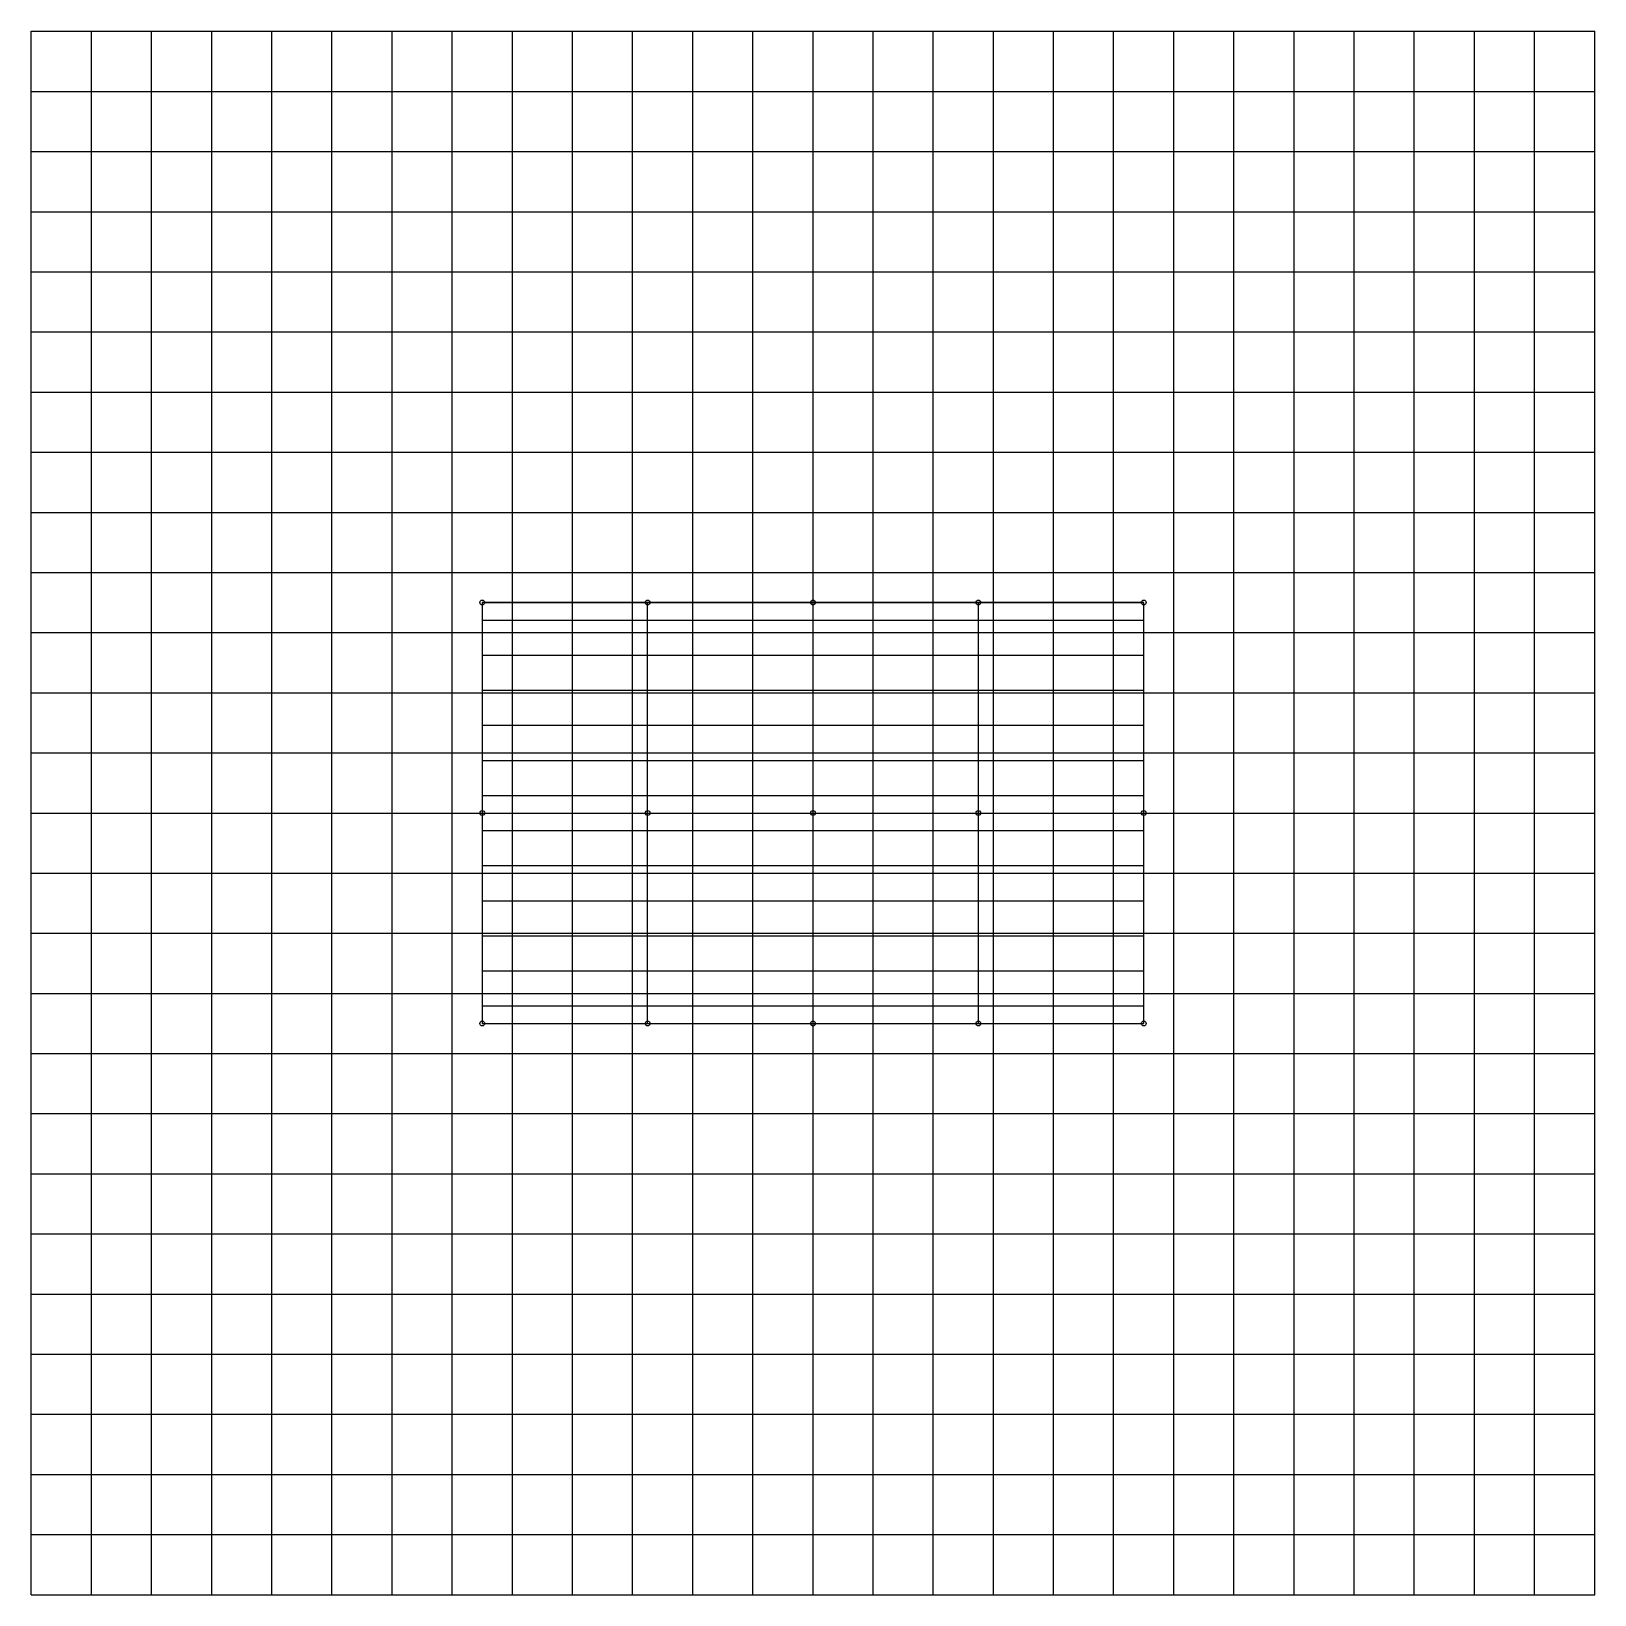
# Model space of a CAD drawing. Header units: metres. Extents: x -260000 to 260000, y -260000 to 260000.
import ezdxf

# ---------------------------------------------------------------- set-up
doc = ezdxf.new("R2010")
doc.units = ezdxf.units.M
for name, color, linetype in [('ARCHES', 7, 'Continuous'), ('BEAMS', 7, 'Continuous'), ('BRACING', 7, 'Continuous'), ('COLUMNS', 7, 'Continuous'), ('GRIDS', 7, 'Continuous'), ('MARKERS', 7, 'Continuous'), ('RIBS', 7, 'Continuous')]:
    doc.layers.add(name, color=color, linetype=linetype)

msp = doc.modelspace()

# ---------------------------------------------------------------- linework, layer by layer
at = {"layer": 'ARCHES'}
for p, q in [((-110000, 70000), (-104500, 70000, 4680)), ((-104500, 70000, 4680), (-99000, 70000, 9120)), ((-99000, 70000, 9120), (-93500, 70000, 13320)), ((-93500, 70000, 13320), (-88000, 70000, 17280)), ((-88000, 70000, 17280), (-82500, 70000, 21000)), ((-82500, 70000, 21000), (-77000, 70000, 24480)), ((-77000, 70000, 24480), (-71500, 70000, 27720)), ((-71500, 70000, 27720), (-66000, 70000, 30720)), ((-66000, 70000, 30720), (-60500, 70000, 33480)), ((-60500, 70000, 33480), (-55000, 70000, 36000)), ((-55000, 70000, 36000), (-49500, 70000, 38280)), ((-49500, 70000, 38280), (-44000, 70000, 40320)), ((-44000, 70000, 40320), (-38500, 70000, 42120)), ((-38500, 70000, 42120), (-33000, 70000, 43680)), ((-33000, 70000, 43680), (-27500, 70000, 45000)), ((-27500, 70000, 45000), (-22000, 70000, 46080)), ((-22000, 70000, 46080), (-16500, 70000, 46920)), ((-16500, 70000, 46920), (-11000, 70000, 47520)), ((-11000, 70000, 47520), (-5500, 70000, 47880)), ((-5500, 70000, 47880), (0, 70000, 48000)), ((0, 70000, 48000), (5500, 70000, 47880)), ((5500, 70000, 47880), (11000, 70000, 47520)), ((11000, 70000, 47520), (16500, 70000, 46920)), ((16500, 70000, 46920), (22000, 70000, 46080)), ((22000, 70000, 46080), (27500, 70000, 45000)), ((27500, 70000, 45000), (33000, 70000, 43680)), ((33000, 70000, 43680), (38500, 70000, 42120)), ((38500, 70000, 42120), (44000, 70000, 40320)), ((44000, 70000, 40320), (49500, 70000, 38280)), ((49500, 70000, 38280), (55000, 70000, 36000)), ((55000, 70000, 36000), (60500, 70000, 33480)), ((60500, 70000, 33480), (66000, 70000, 30720)), ((66000, 70000, 30720), (71500, 70000, 27720)), ((71500, 70000, 27720), (77000, 70000, 24480)), ((77000, 70000, 24480), (82500, 70000, 21000)), ((82500, 70000, 21000), (88000, 70000, 17280)), ((88000, 70000, 17280), (93500, 70000, 13320)), ((93500, 70000, 13320), (99000, 70000, 9120)), ((99000, 70000, 9120), (104500, 70000, 4680)), ((104500, 70000, 4680), (110000, 70000)), ((-110000, 0), (-104500, 0, 4680)), ((-104500, 0, 4680), (-99000, 0, 9120)), ((-99000, 0, 9120), (-93500, 0, 13320)), ((-93500, 0, 13320), (-88000, 0, 17280)), ((-88000, 0, 17280), (-82500, 0, 21000)), ((-82500, 0, 21000), (-77000, 0, 24480)), ((-77000, 0, 24480), (-71500, 0, 27720)), ((-71500, 0, 27720), (-66000, 0, 30720)), ((-66000, 0, 30720), (-60500, 0, 33480)), ((-60500, 0, 33480), (-55000, 0, 36000)), ((-55000, 0, 36000), (-49500, 0, 38280)), ((-49500, 0, 38280), (-44000, 0, 40320)), ((-44000, 0, 40320), (-38500, 0, 42120)), ((-38500, 0, 42120), (-33000, 0, 43680)), ((-33000, 0, 43680), (-27500, 0, 45000)), ((-27500, 0, 45000), (-22000, 0, 46080)), ((-22000, 0, 46080), (-16500, 0, 46920)), ((-16500, 0, 46920), (-11000, 0, 47520)), ((-11000, 0, 47520), (-5500, 0, 47880)), ((-5500, 0, 47880), (0, 0, 48000)), ((0, 0, 48000), (5500, 0, 47880)), ((5500, 0, 47880), (11000, 0, 47520)), ((11000, 0, 47520), (16500, 0, 46920)), ((16500, 0, 46920), (22000, 0, 46080)), ((22000, 0, 46080), (27500, 0, 45000)), ((27500, 0, 45000), (33000, 0, 43680)), ((33000, 0, 43680), (38500, 0, 42120)), ((38500, 0, 42120), (44000, 0, 40320)), ((44000, 0, 40320), (49500, 0, 38280)), ((49500, 0, 38280), (55000, 0, 36000)), ((55000, 0, 36000), (60500, 0, 33480)), ((60500, 0, 33480), (66000, 0, 30720)), ((66000, 0, 30720), (71500, 0, 27720)), ((71500, 0, 27720), (77000, 0, 24480)), ((77000, 0, 24480), (82500, 0, 21000)), ((82500, 0, 21000), (88000, 0, 17280)), ((88000, 0, 17280), (93500, 0, 13320)), ((93500, 0, 13320), (99000, 0, 9120)), ((99000, 0, 9120), (104500, 0, 4680)), ((104500, 0, 4680), (110000, 0)), ((-110000, -70000), (-104500, -70000, 4680)), ((-104500, -70000, 4680), (-99000, -70000, 9120)), ((-99000, -70000, 9120), (-93500, -70000, 13320)), ((-93500, -70000, 13320), (-88000, -70000, 17280)), ((-88000, -70000, 17280), (-82500, -70000, 21000)), ((-82500, -70000, 21000), (-77000, -70000, 24480)), ((-77000, -70000, 24480), (-71500, -70000, 27720)), ((-71500, -70000, 27720), (-66000, -70000, 30720)), ((-66000, -70000, 30720), (-60500, -70000, 33480)), ((-60500, -70000, 33480), (-55000, -70000, 36000)), ((-55000, -70000, 36000), (-49500, -70000, 38280)), ((-49500, -70000, 38280), (-44000, -70000, 40320)), ((-44000, -70000, 40320), (-38500, -70000, 42120)), ((-38500, -70000, 42120), (-33000, -70000, 43680)), ((-33000, -70000, 43680), (-27500, -70000, 45000)), ((-27500, -70000, 45000), (-22000, -70000, 46080)), ((-22000, -70000, 46080), (-16500, -70000, 46920)), ((-16500, -70000, 46920), (-11000, -70000, 47520)), ((-11000, -70000, 47520), (-5500, -70000, 47880)), ((-5500, -70000, 47880), (0, -70000, 48000)), ((0, -70000, 48000), (5500, -70000, 47880)), ((5500, -70000, 47880), (11000, -70000, 47520)), ((11000, -70000, 47520), (16500, -70000, 46920)), ((16500, -70000, 46920), (22000, -70000, 46080)), ((22000, -70000, 46080), (27500, -70000, 45000)), ((27500, -70000, 45000), (33000, -70000, 43680)), ((33000, -70000, 43680), (38500, -70000, 42120)), ((38500, -70000, 42120), (44000, -70000, 40320)), ((44000, -70000, 40320), (49500, -70000, 38280)), ((49500, -70000, 38280), (55000, -70000, 36000)), ((55000, -70000, 36000), (60500, -70000, 33480)), ((60500, -70000, 33480), (66000, -70000, 30720)), ((66000, -70000, 30720), (71500, -70000, 27720)), ((71500, -70000, 27720), (77000, -70000, 24480)), ((77000, -70000, 24480), (82500, -70000, 21000)), ((82500, -70000, 21000), (88000, -70000, 17280)), ((88000, -70000, 17280), (93500, -70000, 13320)), ((93500, -70000, 13320), (99000, -70000, 9120)), ((99000, -70000, 9120), (104500, -70000, 4680)), ((104500, -70000, 4680), (110000, -70000))]:
    msp.add_line(p, q, dxfattribs=at)
at = {"layer": 'BEAMS'}
for p, q in [((110000, 70000, 8000), (-110000, 70000, 8000)), ((-110000, 70000, 8000), (-110000, -70000, 8000)), ((110000, -70000, 8000), (110000, 70000, 8000)), ((-110000, -70000, 8000), (110000, -70000, 8000))]:
    msp.add_line(p, q, dxfattribs=at)
at = {"layer": 'BRACING'}
for p, q in [((-55000, 0, 36000), (-55000, 70000, 35280)), ((0, 0, 48000), (0, 70000, 47040)), ((55000, 0, 36000), (55000, 70000, 35280)), ((-55000, -70000, 36000), (-55000, 0, 35280)), ((0, -70000, 48000), (0, 0, 47040)), ((55000, -70000, 36000), (55000, 0, 35280))]:
    msp.add_line(p, q, dxfattribs=at)
at = {"layer": 'COLUMNS'}
for p, q in [((-110000, 70000), (-110000, 70000, 9600)), ((-110000, 70000), (-110000, 70000, 8000)), ((-110000, 70000), (-110000, 70000, 8000)), ((-90000, 70000), (-90000, 70000, 8000)), ((-70000, 70000), (-70000, 70000, 8000)), ((-50000, 70000), (-50000, 70000, 8000)), ((-30000, 70000), (-30000, 70000, 8000)), ((-10000, 70000), (-10000, 70000, 8000)), ((10000, 70000), (10000, 70000, 8000)), ((30000, 70000), (30000, 70000, 8000)), ((50000, 70000), (50000, 70000, 8000)), ((70000, 70000), (70000, 70000, 8000)), ((90000, 70000), (90000, 70000, 8000)), ((110000, 70000), (110000, 70000, 9600)), ((110000, 70000), (110000, 70000, 8000)), ((110000, 70000), (110000, 70000, 8000)), ((-110000, 50000), (-110000, 50000, 8000)), ((110000, 50000), (110000, 50000, 8000)), ((-110000, 30000), (-110000, 30000, 8000)), ((110000, 30000), (110000, 30000, 8000)), ((-110000, 10000), (-110000, 10000, 8000)), ((110000, 10000), (110000, 10000, 8000)), ((-110000, 0), (-110000, 0, 9600)), ((110000, 0), (110000, 0, 9600)), ((-110000, -10000), (-110000, -10000, 8000)), ((110000, -10000), (110000, -10000, 8000)), ((-110000, -30000), (-110000, -30000, 8000)), ((110000, -30000), (110000, -30000, 8000)), ((-110000, -50000), (-110000, -50000, 8000)), ((110000, -50000), (110000, -50000, 8000)), ((-110000, -70000), (-110000, -70000, 9600)), ((-110000, -70000), (-110000, -70000, 8000)), ((-110000, -70000), (-110000, -70000, 8000)), ((-90000, -70000), (-90000, -70000, 8000)), ((-70000, -70000), (-70000, -70000, 8000)), ((-50000, -70000), (-50000, -70000, 8000)), ((-30000, -70000), (-30000, -70000, 8000)), ((-10000, -70000), (-10000, -70000, 8000)), ((10000, -70000), (10000, -70000, 8000)), ((30000, -70000), (30000, -70000, 8000)), ((50000, -70000), (50000, -70000, 8000)), ((70000, -70000), (70000, -70000, 8000)), ((90000, -70000), (90000, -70000, 8000)), ((110000, -70000), (110000, -70000, 9600)), ((110000, -70000), (110000, -70000, 8000)), ((110000, -70000), (110000, -70000, 8000))]:
    msp.add_line(p, q, dxfattribs=at)
at = {"layer": 'GRIDS'}
for p, q in [((-260000, -260000), (-260000, 260000)), ((-260000, 260000), (260000, 260000)), ((-240000, -260000), (-240000, 260000)), ((-220000, -260000), (-220000, 260000)), ((-200000, -260000), (-200000, 260000)), ((-180000, -260000), (-180000, 260000)), ((-160000, -260000), (-160000, 260000)), ((-140000, -260000), (-140000, 260000)), ((-120000, -260000), (-120000, 260000)), ((-100000, -260000), (-100000, 260000)), ((-80000, -260000), (-80000, 260000)), ((-60000, -260000), (-60000, 260000)), ((-40000, -260000), (-40000, 260000)), ((-20000, -260000), (-20000, 260000)), ((0, -260000), (0, 260000)), ((20000, -260000), (20000, 260000)), ((40000, -260000), (40000, 260000)), ((60000, -260000), (60000, 260000)), ((80000, -260000), (80000, 260000)), ((100000, -260000), (100000, 260000)), ((120000, -260000), (120000, 260000)), ((140000, -260000), (140000, 260000)), ((160000, -260000), (160000, 260000)), ((180000, -260000), (180000, 260000)), ((200000, -260000), (200000, 260000)), ((220000, -260000), (220000, 260000)), ((240000, -260000), (240000, 260000)), ((260000, -260000), (260000, 260000)), ((-260000, 240000), (260000, 240000)), ((-260000, 220000), (260000, 220000)), ((-260000, 200000), (260000, 200000)), ((-260000, 180000), (260000, 180000)), ((-260000, 160000), (260000, 160000)), ((-260000, 140000), (260000, 140000)), ((-260000, 120000), (260000, 120000)), ((-260000, 100000), (260000, 100000)), ((-260000, 80000), (260000, 80000)), ((-260000, 60000), (260000, 60000)), ((-260000, 40000), (260000, 40000)), ((-260000, 20000), (260000, 20000)), ((-260000, 0), (260000, 0)), ((-260000, -20000), (260000, -20000)), ((-260000, -40000), (260000, -40000)), ((-260000, -60000), (260000, -60000)), ((-260000, -80000), (260000, -80000)), ((-260000, -100000), (260000, -100000)), ((-260000, -120000), (260000, -120000)), ((-260000, -140000), (260000, -140000)), ((-260000, -160000), (260000, -160000)), ((-260000, -180000), (260000, -180000)), ((-260000, -200000), (260000, -200000)), ((-260000, -220000), (260000, -220000)), ((-260000, -240000), (260000, -240000)), ((-260000, -260000), (260000, -260000))]:
    msp.add_line(p, q, dxfattribs=at)
at = {"layer": 'MARKERS', "color": 3}
for centre in [(-110000, 70000), (-55000, 70000, 36000), (0, 70000, 48000), (55000, 70000, 36000), (110000, 70000), (-110000, 0), (-55000, 0, 36000), (0, 0, 48000), (55000, 0, 36000), (110000, 0), (-110000, -70000), (-55000, -70000, 36000), (0, -70000, 48000), (55000, -70000, 36000), (110000, -70000)]:
    msp.add_circle(centre, 800, dxfattribs=at)
at = {"layer": 'RIBS'}
for p, q in [((-110000, 64167), (-104500, 64167, 3882)), ((-104500, 64167, 3882), (-99000, 64167, 7565)), ((-99000, 64167, 7565), (-93500, 64167, 11048)), ((-93500, 64167, 11048), (-88000, 64167, 14333)), ((-88000, 64167, 14333), (-82500, 64167, 17418)), ((-82500, 64167, 17418), (-77000, 64167, 20305)), ((-77000, 64167, 20305), (-71500, 64167, 22992)), ((-71500, 64167, 22992), (-66000, 64167, 25481)), ((-66000, 64167, 25481), (-60500, 64167, 27770)), ((-60500, 64167, 27770), (-55000, 64167, 29860)), ((-55000, 64167, 29860), (-49500, 64167, 31751)), ((-49500, 64167, 31751), (-44000, 64167, 33443)), ((-44000, 64167, 33443), (-38500, 64167, 34936)), ((-38500, 64167, 34936), (-33000, 64167, 36230)), ((-33000, 64167, 36230), (-27500, 64167, 37325)), ((-27500, 64167, 37325), (-22000, 64167, 38221)), ((-22000, 64167, 38221), (-16500, 64167, 38918)), ((-16500, 64167, 38918), (-11000, 64167, 39415)), ((-11000, 64167, 39415), (-5500, 64167, 39714)), ((-5500, 64167, 39714), (0, 64167, 39813)), ((0, 64167, 39813), (5500, 64167, 39714)), ((5500, 64167, 39714), (11000, 64167, 39415)), ((11000, 64167, 39415), (16500, 64167, 38918)), ((16500, 64167, 38918), (22000, 64167, 38221)), ((22000, 64167, 38221), (27500, 64167, 37325)), ((27500, 64167, 37325), (33000, 64167, 36230)), ((33000, 64167, 36230), (38500, 64167, 34936)), ((38500, 64167, 34936), (44000, 64167, 33443)), ((44000, 64167, 33443), (49500, 64167, 31751)), ((49500, 64167, 31751), (55000, 64167, 29860)), ((55000, 64167, 29860), (60500, 64167, 27770)), ((60500, 64167, 27770), (66000, 64167, 25481)), ((66000, 64167, 25481), (71500, 64167, 22992)), ((71500, 64167, 22992), (77000, 64167, 20305)), ((77000, 64167, 20305), (82500, 64167, 17418)), ((82500, 64167, 17418), (88000, 64167, 14333)), ((88000, 64167, 14333), (93500, 64167, 11048)), ((93500, 64167, 11048), (99000, 64167, 7565)), ((99000, 64167, 7565), (104500, 64167, 3882)), ((104500, 64167, 3882), (110000, 64167)), ((-110000, 52500), (-104500, 52500, 3763)), ((-104500, 52500, 3763), (-99000, 52500, 7333)), ((-99000, 52500, 7333), (-93500, 52500, 10711)), ((-93500, 52500, 10711), (-88000, 52500, 13895)), ((-88000, 52500, 13895), (-82500, 52500, 16886)), ((-82500, 52500, 16886), (-77000, 52500, 19685)), ((-77000, 52500, 19685), (-71500, 52500, 22290)), ((-71500, 52500, 22290), (-66000, 52500, 24702)), ((-66000, 52500, 24702), (-60500, 52500, 26922)), ((-60500, 52500, 26922), (-55000, 52500, 28948)), ((-55000, 52500, 28948), (-49500, 52500, 30781)), ((-49500, 52500, 30781), (-44000, 52500, 32422)), ((-44000, 52500, 32422), (-38500, 52500, 33869)), ((-38500, 52500, 33869), (-33000, 52500, 35123)), ((-33000, 52500, 35123), (-27500, 52500, 36185)), ((-27500, 52500, 36185), (-22000, 52500, 37053)), ((-22000, 52500, 37053), (-16500, 52500, 37729)), ((-16500, 52500, 37729), (-11000, 52500, 38211)), ((-11000, 52500, 38211), (-5500, 52500, 38501)), ((-5500, 52500, 38501), (0, 52500, 38597)), ((0, 52500, 38597), (5500, 52500, 38501)), ((5500, 52500, 38501), (11000, 52500, 38211)), ((11000, 52500, 38211), (16500, 52500, 37729)), ((16500, 52500, 37729), (22000, 52500, 37053)), ((22000, 52500, 37053), (27500, 52500, 36185)), ((27500, 52500, 36185), (33000, 52500, 35123)), ((33000, 52500, 35123), (38500, 52500, 33869)), ((38500, 52500, 33869), (44000, 52500, 32422)), ((44000, 52500, 32422), (49500, 52500, 30781)), ((49500, 52500, 30781), (55000, 52500, 28948)), ((55000, 52500, 28948), (60500, 52500, 26922)), ((60500, 52500, 26922), (66000, 52500, 24702)), ((66000, 52500, 24702), (71500, 52500, 22290)), ((71500, 52500, 22290), (77000, 52500, 19685)), ((77000, 52500, 19685), (82500, 52500, 16886)), ((82500, 52500, 16886), (88000, 52500, 13895)), ((88000, 52500, 13895), (93500, 52500, 10711)), ((93500, 52500, 10711), (99000, 52500, 7333)), ((99000, 52500, 7333), (104500, 52500, 3763)), ((104500, 52500, 3763), (110000, 52500)), ((-110000, 40833), (-104500, 40833, 3755)), ((-104500, 40833, 3755), (-99000, 40833, 7316)), ((-99000, 40833, 7316), (-93500, 40833, 10686)), ((-93500, 40833, 10686), (-88000, 40833, 13863)), ((-88000, 40833, 13863), (-82500, 40833, 16847)), ((-82500, 40833, 16847), (-77000, 40833, 19639)), ((-77000, 40833, 19639), (-71500, 40833, 22238)), ((-71500, 40833, 22238), (-66000, 40833, 24645)), ((-66000, 40833, 24645), (-60500, 40833, 26859)), ((-60500, 40833, 26859), (-55000, 40833, 28881)), ((-55000, 40833, 28881), (-49500, 40833, 30710)), ((-49500, 40833, 30710), (-44000, 40833, 32347)), ((-44000, 40833, 32347), (-38500, 40833, 33791)), ((-38500, 40833, 33791), (-33000, 40833, 35042)), ((-33000, 40833, 35042), (-27500, 40833, 36101)), ((-27500, 40833, 36101), (-22000, 40833, 36968)), ((-22000, 40833, 36968), (-16500, 40833, 37641)), ((-16500, 40833, 37641), (-11000, 40833, 38123)), ((-11000, 40833, 38123), (-5500, 40833, 38412)), ((-5500, 40833, 38412), (0, 40833, 38508)), ((0, 40833, 38508), (5500, 40833, 38412)), ((5500, 40833, 38412), (11000, 40833, 38123)), ((11000, 40833, 38123), (16500, 40833, 37641)), ((16500, 40833, 37641), (22000, 40833, 36968)), ((22000, 40833, 36968), (27500, 40833, 36101)), ((27500, 40833, 36101), (33000, 40833, 35042)), ((33000, 40833, 35042), (38500, 40833, 33791)), ((38500, 40833, 33791), (44000, 40833, 32347)), ((44000, 40833, 32347), (49500, 40833, 30710)), ((49500, 40833, 30710), (55000, 40833, 28881)), ((55000, 40833, 28881), (60500, 40833, 26859)), ((60500, 40833, 26859), (66000, 40833, 24645)), ((66000, 40833, 24645), (71500, 40833, 22238)), ((71500, 40833, 22238), (77000, 40833, 19639)), ((77000, 40833, 19639), (82500, 40833, 16847)), ((82500, 40833, 16847), (88000, 40833, 13863)), ((88000, 40833, 13863), (93500, 40833, 10686)), ((93500, 40833, 10686), (99000, 40833, 7316)), ((99000, 40833, 7316), (104500, 40833, 3755)), ((104500, 40833, 3755), (110000, 40833)), ((-110000, 29167), (-104500, 29167, 3858)), ((-104500, 29167, 3858), (-99000, 29167, 7518)), ((-99000, 29167, 7518), (-93500, 29167, 10980)), ((-93500, 29167, 10980), (-88000, 29167, 14244)), ((-88000, 29167, 14244), (-82500, 29167, 17311)), ((-82500, 29167, 17311), (-77000, 29167, 20179)), ((-77000, 29167, 20179), (-71500, 29167, 22850)), ((-71500, 29167, 22850), (-66000, 29167, 25323)), ((-66000, 29167, 25323), (-60500, 29167, 27598)), ((-60500, 29167, 27598), (-55000, 29167, 29676)), ((-55000, 29167, 29676), (-49500, 29167, 31555)), ((-49500, 29167, 31555), (-44000, 29167, 33237)), ((-44000, 29167, 33237), (-38500, 29167, 34720)), ((-38500, 29167, 34720), (-33000, 29167, 36006)), ((-33000, 29167, 36006), (-27500, 29167, 37094)), ((-27500, 29167, 37094), (-22000, 29167, 37985)), ((-22000, 29167, 37985), (-16500, 29167, 38677)), ((-16500, 29167, 38677), (-11000, 29167, 39172)), ((-11000, 29167, 39172), (-5500, 29167, 39468)), ((-5500, 29167, 39468), (0, 29167, 39567)), ((0, 29167, 39567), (5500, 29167, 39468)), ((5500, 29167, 39468), (11000, 29167, 39172)), ((11000, 29167, 39172), (16500, 29167, 38677)), ((16500, 29167, 38677), (22000, 29167, 37985)), ((22000, 29167, 37985), (27500, 29167, 37094)), ((27500, 29167, 37094), (33000, 29167, 36006)), ((33000, 29167, 36006), (38500, 29167, 34720)), ((38500, 29167, 34720), (44000, 29167, 33237)), ((44000, 29167, 33237), (49500, 29167, 31555)), ((49500, 29167, 31555), (55000, 29167, 29676)), ((55000, 29167, 29676), (60500, 29167, 27598)), ((60500, 29167, 27598), (66000, 29167, 25323)), ((66000, 29167, 25323), (71500, 29167, 22850)), ((71500, 29167, 22850), (77000, 29167, 20179)), ((77000, 29167, 20179), (82500, 29167, 17311)), ((82500, 29167, 17311), (88000, 29167, 14244)), ((88000, 29167, 14244), (93500, 29167, 10980)), ((93500, 29167, 10980), (99000, 29167, 7518)), ((99000, 29167, 7518), (104500, 29167, 3858)), ((104500, 29167, 3858), (110000, 29167)), ((-110000, 17500), (-104500, 17500, 4048)), ((-104500, 17500, 4048), (-99000, 17500, 7888)), ((-99000, 17500, 7888), (-93500, 17500, 11521)), ((-93500, 17500, 11521), (-88000, 17500, 14946)), ((-88000, 17500, 14946), (-82500, 17500, 18163)), ((-82500, 17500, 18163), (-77000, 17500, 21173)), ((-77000, 17500, 21173), (-71500, 17500, 23976)), ((-71500, 17500, 23976), (-66000, 17500, 26570)), ((-66000, 17500, 26570), (-60500, 17500, 28958)), ((-60500, 17500, 28958), (-55000, 17500, 31137)), ((-55000, 17500, 31137), (-49500, 17500, 33109)), ((-49500, 17500, 33109), (-44000, 17500, 34874)), ((-44000, 17500, 34874), (-38500, 17500, 36431)), ((-38500, 17500, 36431), (-33000, 17500, 37780)), ((-33000, 17500, 37780), (-27500, 17500, 38921)), ((-27500, 17500, 38921), (-22000, 17500, 39856)), ((-22000, 17500, 39856), (-16500, 17500, 40582)), ((-16500, 17500, 40582), (-11000, 17500, 41101)), ((-11000, 17500, 41101), (-5500, 17500, 41412)), ((-5500, 17500, 41412), (0, 17500, 41516)), ((0, 17500, 41516), (5500, 17500, 41412)), ((5500, 17500, 41412), (11000, 17500, 41101)), ((11000, 17500, 41101), (16500, 17500, 40582)), ((16500, 17500, 40582), (22000, 17500, 39856)), ((22000, 17500, 39856), (27500, 17500, 38921)), ((27500, 17500, 38921), (33000, 17500, 37780)), ((33000, 17500, 37780), (38500, 17500, 36431)), ((38500, 17500, 36431), (44000, 17500, 34874)), ((44000, 17500, 34874), (49500, 17500, 33109)), ((49500, 17500, 33109), (55000, 17500, 31137)), ((55000, 17500, 31137), (60500, 17500, 28958)), ((60500, 17500, 28958), (66000, 17500, 26570)), ((66000, 17500, 26570), (71500, 17500, 23976)), ((71500, 17500, 23976), (77000, 17500, 21173)), ((77000, 17500, 21173), (82500, 17500, 18163)), ((82500, 17500, 18163), (88000, 17500, 14946)), ((88000, 17500, 14946), (93500, 17500, 11521)), ((93500, 17500, 11521), (99000, 17500, 7888)), ((99000, 17500, 7888), (104500, 17500, 4048)), ((104500, 17500, 4048), (110000, 17500)), ((-110000, 5833), (-104500, 5833, 4278)), ((-104500, 5833, 4278), (-99000, 5833, 8337)), ((-99000, 5833, 8337), (-93500, 5833, 12176)), ((-93500, 5833, 12176), (-88000, 5833, 15796)), ((-88000, 5833, 15796), (-82500, 5833, 19196)), ((-82500, 5833, 19196), (-77000, 5833, 22377)), ((-77000, 5833, 22377), (-71500, 5833, 25339)), ((-71500, 5833, 25339), (-66000, 5833, 28082)), ((-66000, 5833, 28082), (-60500, 5833, 30604)), ((-60500, 5833, 30604), (-55000, 5833, 32908)), ((-55000, 5833, 32908), (-49500, 5833, 34992)), ((-49500, 5833, 34992), (-44000, 5833, 36857)), ((-44000, 5833, 36857), (-38500, 5833, 38502)), ((-38500, 5833, 38502), (-33000, 5833, 39928)), ((-33000, 5833, 39928), (-27500, 5833, 41135)), ((-27500, 5833, 41135), (-22000, 5833, 42122)), ((-22000, 5833, 42122), (-16500, 5833, 42890)), ((-16500, 5833, 42890), (-11000, 5833, 43439)), ((-11000, 5833, 43439), (-5500, 5833, 43768)), ((-5500, 5833, 43768), (0, 5833, 43877)), ((0, 5833, 43877), (5500, 5833, 43768)), ((5500, 5833, 43768), (11000, 5833, 43439)), ((11000, 5833, 43439), (16500, 5833, 42890)), ((16500, 5833, 42890), (22000, 5833, 42122)), ((22000, 5833, 42122), (27500, 5833, 41135)), ((27500, 5833, 41135), (33000, 5833, 39928)), ((33000, 5833, 39928), (38500, 5833, 38502)), ((38500, 5833, 38502), (44000, 5833, 36857)), ((44000, 5833, 36857), (49500, 5833, 34992)), ((49500, 5833, 34992), (55000, 5833, 32908)), ((55000, 5833, 32908), (60500, 5833, 30604)), ((60500, 5833, 30604), (66000, 5833, 28082)), ((66000, 5833, 28082), (71500, 5833, 25339)), ((71500, 5833, 25339), (77000, 5833, 22377)), ((77000, 5833, 22377), (82500, 5833, 19196)), ((82500, 5833, 19196), (88000, 5833, 15796)), ((88000, 5833, 15796), (93500, 5833, 12176)), ((93500, 5833, 12176), (99000, 5833, 8337)), ((99000, 5833, 8337), (104500, 5833, 4278)), ((104500, 5833, 4278), (110000, 5833)), ((-110000, -5833), (-104500, -5833, 4492)), ((-104500, -5833, 4492), (-99000, -5833, 8754)), ((-99000, -5833, 8754), (-93500, -5833, 12785)), ((-93500, -5833, 12785), (-88000, -5833, 16586)), ((-88000, -5833, 16586), (-82500, -5833, 20157)), ((-82500, -5833, 20157), (-77000, -5833, 23497)), ((-77000, -5833, 23497), (-71500, -5833, 26607)), ((-71500, -5833, 26607), (-66000, -5833, 29487)), ((-66000, -5833, 29487), (-60500, -5833, 32136)), ((-60500, -5833, 32136), (-55000, -5833, 34554)), ((-55000, -5833, 34554), (-49500, -5833, 36743)), ((-49500, -5833, 36743), (-44000, -5833, 38701)), ((-44000, -5833, 38701), (-38500, -5833, 40429)), ((-38500, -5833, 40429), (-33000, -5833, 41926)), ((-33000, -5833, 41926), (-27500, -5833, 43193)), ((-27500, -5833, 43193), (-22000, -5833, 44230)), ((-22000, -5833, 44230), (-16500, -5833, 45036)), ((-16500, -5833, 45036), (-11000, -5833, 45612)), ((-11000, -5833, 45612), (-5500, -5833, 45957)), ((-5500, -5833, 45957), (0, -5833, 46073)), ((0, -5833, 46073), (5500, -5833, 45957)), ((5500, -5833, 45957), (11000, -5833, 45612)), ((11000, -5833, 45612), (16500, -5833, 45036)), ((16500, -5833, 45036), (22000, -5833, 44230)), ((22000, -5833, 44230), (27500, -5833, 43193)), ((27500, -5833, 43193), (33000, -5833, 41926)), ((33000, -5833, 41926), (38500, -5833, 40429)), ((38500, -5833, 40429), (44000, -5833, 38701)), ((44000, -5833, 38701), (49500, -5833, 36743)), ((49500, -5833, 36743), (55000, -5833, 34554)), ((55000, -5833, 34554), (60500, -5833, 32136)), ((60500, -5833, 32136), (66000, -5833, 29487)), ((66000, -5833, 29487), (71500, -5833, 26607)), ((71500, -5833, 26607), (77000, -5833, 23497)), ((77000, -5833, 23497), (82500, -5833, 20157)), ((82500, -5833, 20157), (88000, -5833, 16586)), ((88000, -5833, 16586), (93500, -5833, 12785)), ((93500, -5833, 12785), (99000, -5833, 8754)), ((99000, -5833, 8754), (104500, -5833, 4492)), ((104500, -5833, 4492), (110000, -5833)), ((-110000, -17500), (-104500, -17500, 4638)), ((-104500, -17500, 4638), (-99000, -17500, 9037)), ((-99000, -17500, 9037), (-93500, -17500, 13199)), ((-93500, -17500, 13199), (-88000, -17500, 17123)), ((-88000, -17500, 17123), (-82500, -17500, 20810)), ((-82500, -17500, 20810), (-77000, -17500, 24258)), ((-77000, -17500, 24258), (-71500, -17500, 27469)), ((-71500, -17500, 27469), (-66000, -17500, 30441)), ((-66000, -17500, 30441), (-60500, -17500, 33176)), ((-60500, -17500, 33176), (-55000, -17500, 35673)), ((-55000, -17500, 35673), (-49500, -17500, 37933)), ((-49500, -17500, 37933), (-44000, -17500, 39954)), ((-44000, -17500, 39954), (-38500, -17500, 41738)), ((-38500, -17500, 41738), (-33000, -17500, 43284)), ((-33000, -17500, 43284), (-27500, -17500, 44592)), ((-27500, -17500, 44592), (-22000, -17500, 45662)), ((-22000, -17500, 45662), (-16500, -17500, 46494)), ((-16500, -17500, 46494), (-11000, -17500, 47089)), ((-11000, -17500, 47089), (-5500, -17500, 47446)), ((-5500, -17500, 47446), (0, -17500, 47565)), ((0, -17500, 47565), (5500, -17500, 47446)), ((5500, -17500, 47446), (11000, -17500, 47089)), ((11000, -17500, 47089), (16500, -17500, 46494)), ((16500, -17500, 46494), (22000, -17500, 45662)), ((22000, -17500, 45662), (27500, -17500, 44592)), ((27500, -17500, 44592), (33000, -17500, 43284)), ((33000, -17500, 43284), (38500, -17500, 41738)), ((38500, -17500, 41738), (44000, -17500, 39954)), ((44000, -17500, 39954), (49500, -17500, 37933)), ((49500, -17500, 37933), (55000, -17500, 35673)), ((55000, -17500, 35673), (60500, -17500, 33176)), ((60500, -17500, 33176), (66000, -17500, 30441)), ((66000, -17500, 30441), (71500, -17500, 27469)), ((71500, -17500, 27469), (77000, -17500, 24258)), ((77000, -17500, 24258), (82500, -17500, 20810)), ((82500, -17500, 20810), (88000, -17500, 17123)), ((88000, -17500, 17123), (93500, -17500, 13199)), ((93500, -17500, 13199), (99000, -17500, 9037)), ((99000, -17500, 9037), (104500, -17500, 4638)), ((104500, -17500, 4638), (110000, -17500)), ((-110000, -29167), (-104500, -29167, 4679)), ((-104500, -29167, 4679), (-99000, -29167, 9118)), ((-99000, -29167, 9118), (-93500, -29167, 13317)), ((-93500, -29167, 13317), (-88000, -29167, 17276)), ((-88000, -29167, 17276), (-82500, -29167, 20995)), ((-82500, -29167, 20995), (-77000, -29167, 24474)), ((-77000, -29167, 24474), (-71500, -29167, 27713)), ((-71500, -29167, 27713), (-66000, -29167, 30712)), ((-66000, -29167, 30712), (-60500, -29167, 33472)), ((-60500, -29167, 33472), (-55000, -29167, 35991)), ((-55000, -29167, 35991), (-49500, -29167, 38270)), ((-49500, -29167, 38270), (-44000, -29167, 40310)), ((-44000, -29167, 40310), (-38500, -29167, 42109)), ((-38500, -29167, 42109), (-33000, -29167, 43669)), ((-33000, -29167, 43669), (-27500, -29167, 44989)), ((-27500, -29167, 44989), (-22000, -29167, 46068)), ((-22000, -29167, 46068), (-16500, -29167, 46908)), ((-16500, -29167, 46908), (-11000, -29167, 47508)), ((-11000, -29167, 47508), (-5500, -29167, 47868)), ((-5500, -29167, 47868), (0, -29167, 47988)), ((0, -29167, 47988), (5500, -29167, 47868)), ((5500, -29167, 47868), (11000, -29167, 47508)), ((11000, -29167, 47508), (16500, -29167, 46908)), ((16500, -29167, 46908), (22000, -29167, 46068)), ((22000, -29167, 46068), (27500, -29167, 44989)), ((27500, -29167, 44989), (33000, -29167, 43669)), ((33000, -29167, 43669), (38500, -29167, 42109)), ((38500, -29167, 42109), (44000, -29167, 40310)), ((44000, -29167, 40310), (49500, -29167, 38270)), ((49500, -29167, 38270), (55000, -29167, 35991)), ((55000, -29167, 35991), (60500, -29167, 33472)), ((60500, -29167, 33472), (66000, -29167, 30712)), ((66000, -29167, 30712), (71500, -29167, 27713)), ((71500, -29167, 27713), (77000, -29167, 24474)), ((77000, -29167, 24474), (82500, -29167, 20995)), ((82500, -29167, 20995), (88000, -29167, 17276)), ((88000, -29167, 17276), (93500, -29167, 13317)), ((93500, -29167, 13317), (99000, -29167, 9118)), ((99000, -29167, 9118), (104500, -29167, 4679)), ((104500, -29167, 4679), (110000, -29167)), ((-110000, -40833), (-104500, -40833, 4606)), ((-104500, -40833, 4606), (-99000, -40833, 8975)), ((-99000, -40833, 8975), (-93500, -40833, 13109)), ((-93500, -40833, 13109), (-88000, -40833, 17006)), ((-88000, -40833, 17006), (-82500, -40833, 20667)), ((-82500, -40833, 20667), (-77000, -40833, 24092)), ((-77000, -40833, 24092), (-71500, -40833, 27281)), ((-71500, -40833, 27281), (-66000, -40833, 30233)), ((-66000, -40833, 30233), (-60500, -40833, 32949)), ((-60500, -40833, 32949), (-55000, -40833, 35429)), ((-55000, -40833, 35429), (-49500, -40833, 37673)), ((-49500, -40833, 37673), (-44000, -40833, 39681)), ((-44000, -40833, 39681), (-38500, -40833, 41452)), ((-38500, -40833, 41452), (-33000, -40833, 42988)), ((-33000, -40833, 42988), (-27500, -40833, 44287)), ((-27500, -40833, 44287), (-22000, -40833, 45349)), ((-22000, -40833, 45349), (-16500, -40833, 46176)), ((-16500, -40833, 46176), (-11000, -40833, 46767)), ((-11000, -40833, 46767), (-5500, -40833, 47121)), ((-5500, -40833, 47121), (0, -40833, 47239)), ((0, -40833, 47239), (5500, -40833, 47121)), ((5500, -40833, 47121), (11000, -40833, 46767)), ((11000, -40833, 46767), (16500, -40833, 46176)), ((16500, -40833, 46176), (22000, -40833, 45349)), ((22000, -40833, 45349), (27500, -40833, 44287)), ((27500, -40833, 44287), (33000, -40833, 42988)), ((33000, -40833, 42988), (38500, -40833, 41452)), ((38500, -40833, 41452), (44000, -40833, 39681)), ((44000, -40833, 39681), (49500, -40833, 37673)), ((49500, -40833, 37673), (55000, -40833, 35429)), ((55000, -40833, 35429), (60500, -40833, 32949)), ((60500, -40833, 32949), (66000, -40833, 30233)), ((66000, -40833, 30233), (71500, -40833, 27281)), ((71500, -40833, 27281), (77000, -40833, 24092)), ((77000, -40833, 24092), (82500, -40833, 20667)), ((82500, -40833, 20667), (88000, -40833, 17006)), ((88000, -40833, 17006), (93500, -40833, 13109)), ((93500, -40833, 13109), (99000, -40833, 8975)), ((99000, -40833, 8975), (104500, -40833, 4606)), ((104500, -40833, 4606), (110000, -40833)), ((-110000, -52500), (-104500, -52500, 4436)), ((-104500, -52500, 4436), (-99000, -52500, 8645)), ((-99000, -52500, 8645), (-93500, -52500, 12627)), ((-93500, -52500, 12627), (-88000, -52500, 16380)), ((-88000, -52500, 16380), (-82500, -52500, 19907)), ((-82500, -52500, 19907), (-77000, -52500, 23206)), ((-77000, -52500, 23206), (-71500, -52500, 26277)), ((-71500, -52500, 26277), (-66000, -52500, 29121)), ((-66000, -52500, 29121), (-60500, -52500, 31737)), ((-60500, -52500, 31737), (-55000, -52500, 34126)), ((-55000, -52500, 34126), (-49500, -52500, 36287)), ((-49500, -52500, 36287), (-44000, -52500, 38221)), ((-44000, -52500, 38221), (-38500, -52500, 39927)), ((-38500, -52500, 39927), (-33000, -52500, 41406)), ((-33000, -52500, 41406), (-27500, -52500, 42657)), ((-27500, -52500, 42657), (-22000, -52500, 43681)), ((-22000, -52500, 43681), (-16500, -52500, 44477)), ((-16500, -52500, 44477), (-11000, -52500, 45046)), ((-11000, -52500, 45046), (-5500, -52500, 45387)), ((-5500, -52500, 45387), (0, -52500, 45501)), ((0, -52500, 45501), (5500, -52500, 45387)), ((5500, -52500, 45387), (11000, -52500, 45046)), ((11000, -52500, 45046), (16500, -52500, 44477)), ((16500, -52500, 44477), (22000, -52500, 43681)), ((22000, -52500, 43681), (27500, -52500, 42657)), ((27500, -52500, 42657), (33000, -52500, 41406)), ((33000, -52500, 41406), (38500, -52500, 39927)), ((38500, -52500, 39927), (44000, -52500, 38221)), ((44000, -52500, 38221), (49500, -52500, 36287)), ((49500, -52500, 36287), (55000, -52500, 34126)), ((55000, -52500, 34126), (60500, -52500, 31737)), ((60500, -52500, 31737), (66000, -52500, 29121)), ((66000, -52500, 29121), (71500, -52500, 26277)), ((71500, -52500, 26277), (77000, -52500, 23206)), ((77000, -52500, 23206), (82500, -52500, 19907)), ((82500, -52500, 19907), (88000, -52500, 16380)), ((88000, -52500, 16380), (93500, -52500, 12627)), ((93500, -52500, 12627), (99000, -52500, 8645)), ((99000, -52500, 8645), (104500, -52500, 4436)), ((104500, -52500, 4436), (110000, -52500)), ((-110000, -64167), (-104500, -64167, 4212)), ((-104500, -64167, 4212), (-99000, -64167, 8208)), ((-99000, -64167, 8208), (-93500, -64167, 11988)), ((-93500, -64167, 11988), (-88000, -64167, 15552)), ((-88000, -64167, 15552), (-82500, -64167, 18900)), ((-82500, -64167, 18900), (-77000, -64167, 22032)), ((-77000, -64167, 22032), (-71500, -64167, 24948)), ((-71500, -64167, 24948), (-66000, -64167, 27648)), ((-66000, -64167, 27648), (-60500, -64167, 30132)), ((-60500, -64167, 30132), (-55000, -64167, 32400)), ((-55000, -64167, 32400), (-49500, -64167, 34452)), ((-49500, -64167, 34452), (-44000, -64167, 36288)), ((-44000, -64167, 36288), (-38500, -64167, 37908)), ((-38500, -64167, 37908), (-33000, -64167, 39312)), ((-33000, -64167, 39312), (-27500, -64167, 40500)), ((-27500, -64167, 40500), (-22000, -64167, 41472)), ((-22000, -64167, 41472), (-16500, -64167, 42228)), ((-16500, -64167, 42228), (-11000, -64167, 42768)), ((-11000, -64167, 42768), (-5500, -64167, 43092)), ((-5500, -64167, 43092), (0, -64167, 43200)), ((0, -64167, 43200), (5500, -64167, 43092)), ((5500, -64167, 43092), (11000, -64167, 42768)), ((11000, -64167, 42768), (16500, -64167, 42228)), ((16500, -64167, 42228), (22000, -64167, 41472)), ((22000, -64167, 41472), (27500, -64167, 40500)), ((27500, -64167, 40500), (33000, -64167, 39312)), ((33000, -64167, 39312), (38500, -64167, 37908)), ((38500, -64167, 37908), (44000, -64167, 36288)), ((44000, -64167, 36288), (49500, -64167, 34452)), ((49500, -64167, 34452), (55000, -64167, 32400)), ((55000, -64167, 32400), (60500, -64167, 30132)), ((60500, -64167, 30132), (66000, -64167, 27648)), ((66000, -64167, 27648), (71500, -64167, 24948)), ((71500, -64167, 24948), (77000, -64167, 22032)), ((77000, -64167, 22032), (82500, -64167, 18900)), ((82500, -64167, 18900), (88000, -64167, 15552)), ((88000, -64167, 15552), (93500, -64167, 11988)), ((93500, -64167, 11988), (99000, -64167, 8208)), ((99000, -64167, 8208), (104500, -64167, 4212)), ((104500, -64167, 4212), (110000, -64167))]:
    msp.add_line(p, q, dxfattribs=at)

doc.saveas('drawing.dxf')
